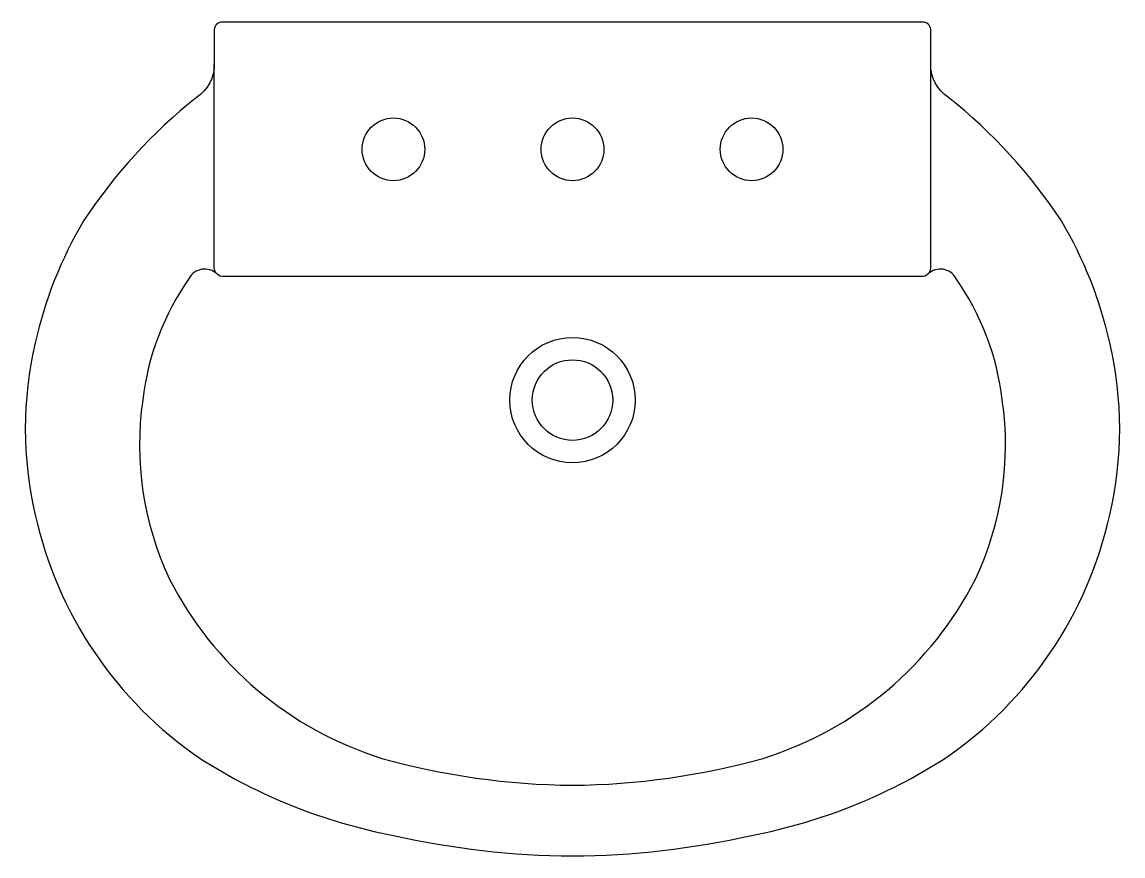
# Model space of a CAD drawing. Extents: x -854.204 to -853.589, y 498.724 to 499.189.
import ezdxf

# ---------------------------------------------------------------- set-up
doc = ezdxf.new("R2010")
doc.units = 0
doc.header["$LTSCALE"] = 50
doc.header["$MEASUREMENT"] = 0
doc.linetypes.add('HIDDEN', pattern=[0.375, 0.25, -0.125])
doc.layers.add('A-PECAS', color=2, linetype='CONTINUOUS')
doc.layers.add('ESC1-50', color=1, linetype='CONTINUOUS')

# ---------------------------------------------------------------- blocks, each defined once
blk = doc.blocks.new('L3-C3-S')
at = {"layer": 'A-PECAS'}
for points in [[(0, -0.4655, 0.054284), (0.1, -0.454, 0.095609), (0.208, -0.411, 0.190704), (0.3, -0.275, 0.115374), (0.3, -0.179, 0.079124), (0.273, -0.111, 0.078689), (0.21, -0.042, -0.257114), (0.2, -0.02326), (0.2, -0.00412, 0.426857), (0.1955, 0), (0, 0), (-0.1955, 0, 0.426857), (-0.2, -0.00412), (-0.2, -0.02326, -0.257114), (-0.21, -0.042, 0.078689), (-0.273, -0.111, 0.079124), (-0.3, -0.179, 0.115374), (-0.3, -0.275, 0.190704), (-0.208, -0.411, 0.095609), (-0.1, -0.454, 0.054284)], [(0, -0.426, 0.065549), (0.1065, -0.411, 0.201506), (0.225, -0.311, 0.146769), (0.24, -0.211, 0.125083), (0.214, -0.143, 0.495463), (0.19862, -0.14054, -0.234328), (0.1945, -0.142), (0, -0.142), (-0.1945, -0.142, -0.234328), (-0.19862, -0.14054, 0.495463), (-0.214, -0.143, 0.125083), (-0.24, -0.211, 0.146769), (-0.225, -0.311, 0.201506), (-0.1065, -0.411, 0.065549)]]:
    blk.add_lwpolyline(points, format="xyb", close=True, dxfattribs=at)
at = {"layer": 'A-PECAS', "linetype": 'HIDDEN'}
for centre in [(-0.1, -0.071), (0.1, -0.071)]:
    blk.add_circle(centre, 0.0175, dxfattribs=at)
at = {"layer": 'A-PECAS'}
for centre, radius in [((0, -0.071), 0.0175), ((0, -0.211), 0.035)]:
    blk.add_circle(centre, radius, dxfattribs=at)
at = {"layer": 'ESC1-50'}
for points in [[(-0.19862, -0.14054, -0.174728), (-0.2, -0.1375), (-0.2, -0.02326)], [(0.19862, -0.14054, 0.174728), (0.2, -0.1375), (0.2, -0.02326)]]:
    blk.add_lwpolyline(points, format="xyb", dxfattribs=at)
blk.add_circle((0, -0.211), 0.0225, dxfattribs=at)

msp = doc.modelspace()

# ---------------------------------------------------------------- block references
at = {"layer": 'A-PECAS'}
msp.add_blockref('L3-C3-S', (-853.8964, 499.1894), dxfattribs=at)

doc.saveas('drawing.dxf')
